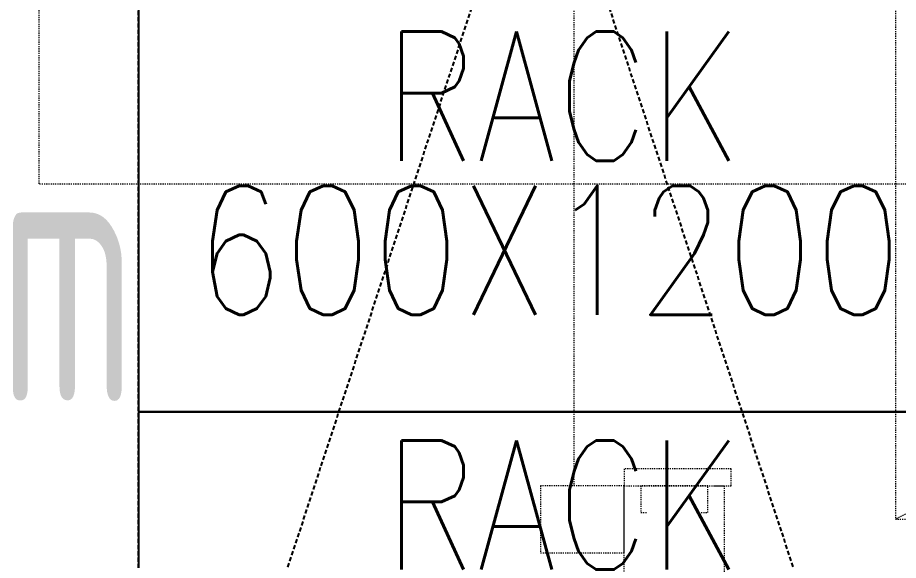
# Model space of a CAD drawing. Extents: x 225000 to 2157367, y 208400 to 840900.
# Drawn here: x 507145 to 508460, y 401341 to 402151 of the extents above; entities that cross this region are included whole.
import ezdxf
from ezdxf.enums import TextEntityAlignment as Align

# ---------------------------------------------------------------- set-up
doc = ezdxf.new("R2010")
doc.units = 0
doc.header["$LTSCALE"] = 10
doc.linetypes.add('Data Center Layout_L20$0$HIDDENK1', pattern=[0.334, 0.167, -0.167])
doc.linetypes.add('XFDP20-DC-PH1$0$HIDDEN2', pattern=[0.1875, 0.125, -0.0625])
doc.layers.add('Data Center Layout_L20$0$ARC', color=252, linetype='Continuous', lineweight=0)
for name, color, linetype in [('XFDP20-DC-PH1$0$A-CR-TT2', 1, 'Continuous'), ('XFDP20-DC-PH1$0$A-EQ (PH1)', 15, 'XFDP20-DC-PH1$0$HIDDEN2'), ('XFM2Q20-DC$0$RACK-DC1-600X1200', 6, 'Continuous')]:
    doc.layers.add(name, color=color, linetype=linetype)
doc.styles.add('XFDP20-DC-PH1$0$AA-TXT', font='isocp.shx', dxfattribs={"width": 0.8, "bigfont": 'china.shx'})
doc.styles.add('XFM2Q20-DC$0$XOL30-HVAC-EQ-L194205$0$Standard', font='txt.shx', dxfattribs={"width": 0.8, "bigfont": 'chineset.shx'})

# ---------------------------------------------------------------- blocks, each defined once
blk = doc.blocks.new('Data Center Layout_L20')
at = {"layer": 'Data Center Layout_L20$0$ARC', "linetype": 'Data Center Layout_L20$0$HIDDENK1'}
for p, q in [((511632.59, 203002.31), (508455.59, 201402.31)), ((507975.59, 202952.31), (507975.59, 201452.31)), ((507176.59, 202502.31), (507176.59, 201902.31)), ((509156.59, 201902.31), (507176.59, 201902.31)), ((508050.59, 201010.31), (508050.59, 201452.31)), ((508050.59, 201452.31), (508200.59, 201452.31)), ((508200.59, 201160.31), (508200.59, 201452.31))]:
    blk.add_line(p, q, dxfattribs=at)
for points in [[(511632.59, 203002.31), (508455.59, 203002.31), (508455.59, 201402.31), (511632.59, 201402.31)], [(508050.59, 201452.31), (507925.59, 201452.31), (507925.59, 201352.31), (508050.59, 201352.31)]]:
    blk.add_lwpolyline(points, close=True, dxfattribs=at)
for points in [[(508185.59, 201452.31), (508210.59, 201452.31), (508210.59, 201477.31), (508050.59, 201477.31), (508050.59, 201452.31), (508075.59, 201452.31)], [(508165.59, 201412.31), (508175.59, 201412.31), (508175.59, 201452.31), (508075.59, 201452.31), (508075.59, 201412.31), (508085.59, 201412.31)]]:
    blk.add_lwpolyline(points, dxfattribs=at)
blk = doc.blocks.new('XFDP20-DC-PH1')
at = {"layer": 'XFDP20-DC-PH1$0$A-EQ (PH1)', "ltscale": 5}
for p, q in [((508525.6, 200654.5, 0), (507325.6, 204302.3, 0)), ((508525.6, 204302.3, 0), (507325.6, 200654.5, 0))]:
    blk.add_line(p, q, dxfattribs=at)
at = {"layer": 'XFDP20-DC-PH1$0$A-EQ (PH1)', "ltscale": 5, "elevation": 0}
blk.add_lwpolyline([(507325.6, 200654.5), (507325.6, 204302.3), (508525.6, 204302.3), (508525.6, 200654.5)], close=True, dxfattribs=at)
at = {"layer": 'XFDP20-DC-PH1$0$A-CR-TT2', "style": 'XFDP20-DC-PH1$0$AA-TXT', "width": 0.6}
blk.add_text('Raised floor TOC+60cm', height=400, dxfattribs=at).set_placement((505775.6, 201778.9), align=Align.MIDDLE)
blk = doc.blocks.new('XFM2Q20-DC')
at = {"layer": 'XFM2Q20-DC$0$RACK-DC1-600X1200', "elevation": 0}
for points in [[(508525.6, 201562.3), (508525.6, 202172.3), (507325.6, 202172.3), (507325.6, 201562.3)], [(508525.6, 200952.3), (508525.6, 201562.3), (507325.6, 201562.3), (507325.6, 200952.3)]]:
    blk.add_lwpolyline(points, close=True, dxfattribs=at)
at = {"color": 53, "style": 'XFM2Q20-DC$0$XOL30-HVAC-EQ-L194205$0$Standard', "width": 0.8}
for s, p in [('RACK', (507691.9, 201937.2, 0)), ('600X1200', (507409.7, 201707.3, 0)), ('RACK', (507691.9, 201327.2, 0))]:
    blk.add_text(s, height=192.55, dxfattribs=at).set_placement(p)

msp = doc.modelspace()

# ---------------------------------------------------------------- block references
for name in ['Data Center Layout_L20', 'XFDP20-DC-PH1', 'XFM2Q20-DC']:
    msp.add_blockref(name, (0, 200000))

doc.saveas('drawing.dxf')
